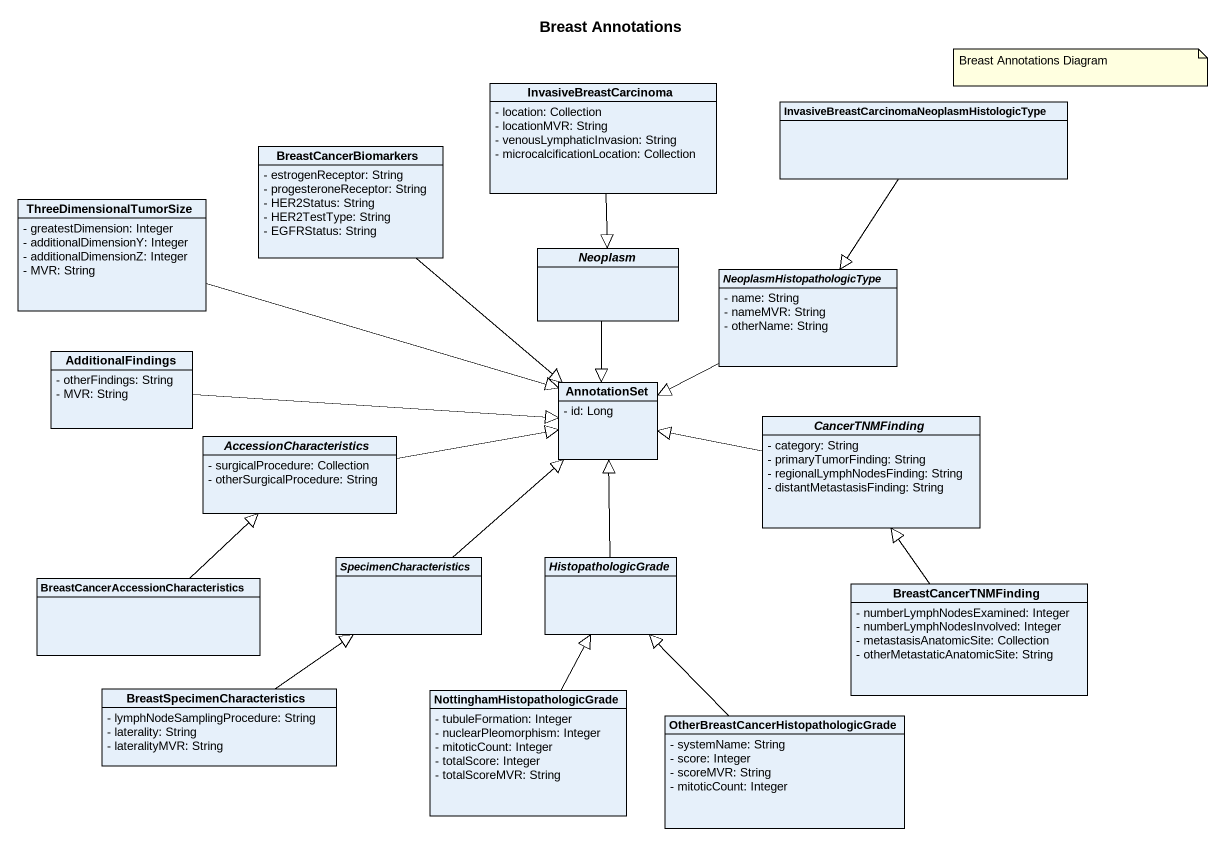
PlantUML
@startuml
title Breast Annotations
hide circle
hide empty members
skinparam classAttributeIconSize 0
class InvasiveBreastCarcinoma {
  - location: Collection
  - locationMVR: String
  - venousLymphaticInvasion: String
  - microcalcificationLocation: Collection
}
class "InvasiveBreastCarcinomaNeoplasmHistologicType" as InvasiveBreastCarcinomaNeopl
class BreastCancerBiomarkers {
  - estrogenReceptor: String
  - progesteroneReceptor: String
  - HER2Status: String
  - HER2TestType: String
  - EGFRStatus: String
}
class ThreeDimensionalTumorSize {
  - greatestDimension: Integer
  - additionalDimensionY: Integer
  - additionalDimensionZ: Integer
  - MVR: String
}
abstract class Neoplasm
abstract class NeoplasmHistopathologicType {
  - name: String
  - nameMVR: String
  - otherName: String
}
class AdditionalFindings {
  - otherFindings: String
  - MVR: String
}
class AnnotationSet {
  - id: Long
}
abstract class AccessionCharacteristics {
  - surgicalProcedure: Collection
  - otherSurgicalProcedure: String
}
abstract class CancerTNMFinding {
  - category: String
  - primaryTumorFinding: String
  - regionalLymphNodesFinding: String
  - distantMetastasisFinding: String
}
class "BreastCancerAccessionCharacteristics" as BreastCancerAccessionCharact
abstract class SpecimenCharacteristics
abstract class HistopathologicGrade
class BreastCancerTNMFinding {
  - numberLymphNodesExamined: Integer
  - numberLymphNodesInvolved: Integer
  - metastasisAnatomicSite: Collection
  - otherMetastaticAnatomicSite: String
}
class "BreastSpecimenCharacteristics" as BreastSpecimenCharacteristic {
  - lymphNodeSamplingProcedure: String
  - laterality: String
  - lateralityMVR: String
}
class "NottinghamHistopathologicGrade" as NottinghamHistopathologicGra {
  - tubuleFormation: Integer
  - nuclearPleomorphism: Integer
  - mitoticCount: Integer
  - totalScore: Integer
  - totalScoreMVR: String
}
class "OtherBreastCancerHistopathologicGrade" as OtherBreastCancerHistopathol {
  - systemName: String
  - score: Integer
  - scoreMVR: String
  - mitoticCount: Integer
}
InvasiveBreastCarcinoma --|> Neoplasm
InvasiveBreastCarcinomaNeopl --|> NeoplasmHistopathologicType
BreastCancerBiomarkers --|> AnnotationSet
ThreeDimensionalTumorSize -right-|> AnnotationSet
Neoplasm --|> AnnotationSet
NeoplasmHistopathologicType -left-|> AnnotationSet
AdditionalFindings -right-|> AnnotationSet
AccessionCharacteristics -right-|> AnnotationSet
CancerTNMFinding -left-|> AnnotationSet
BreastCancerAccessionCharact -up-|> AccessionCharacteristics
SpecimenCharacteristics -up-|> AnnotationSet
HistopathologicGrade -up-|> AnnotationSet
BreastCancerTNMFinding -up-|> CancerTNMFinding
BreastSpecimenCharacteristic -up-|> SpecimenCharacteristics
NottinghamHistopathologicGra -up-|> HistopathologicGrade
OtherBreastCancerHistopathol -up-|> HistopathologicGrade
note as N1
  Breast Annotations Diagram
end note
@enduml
